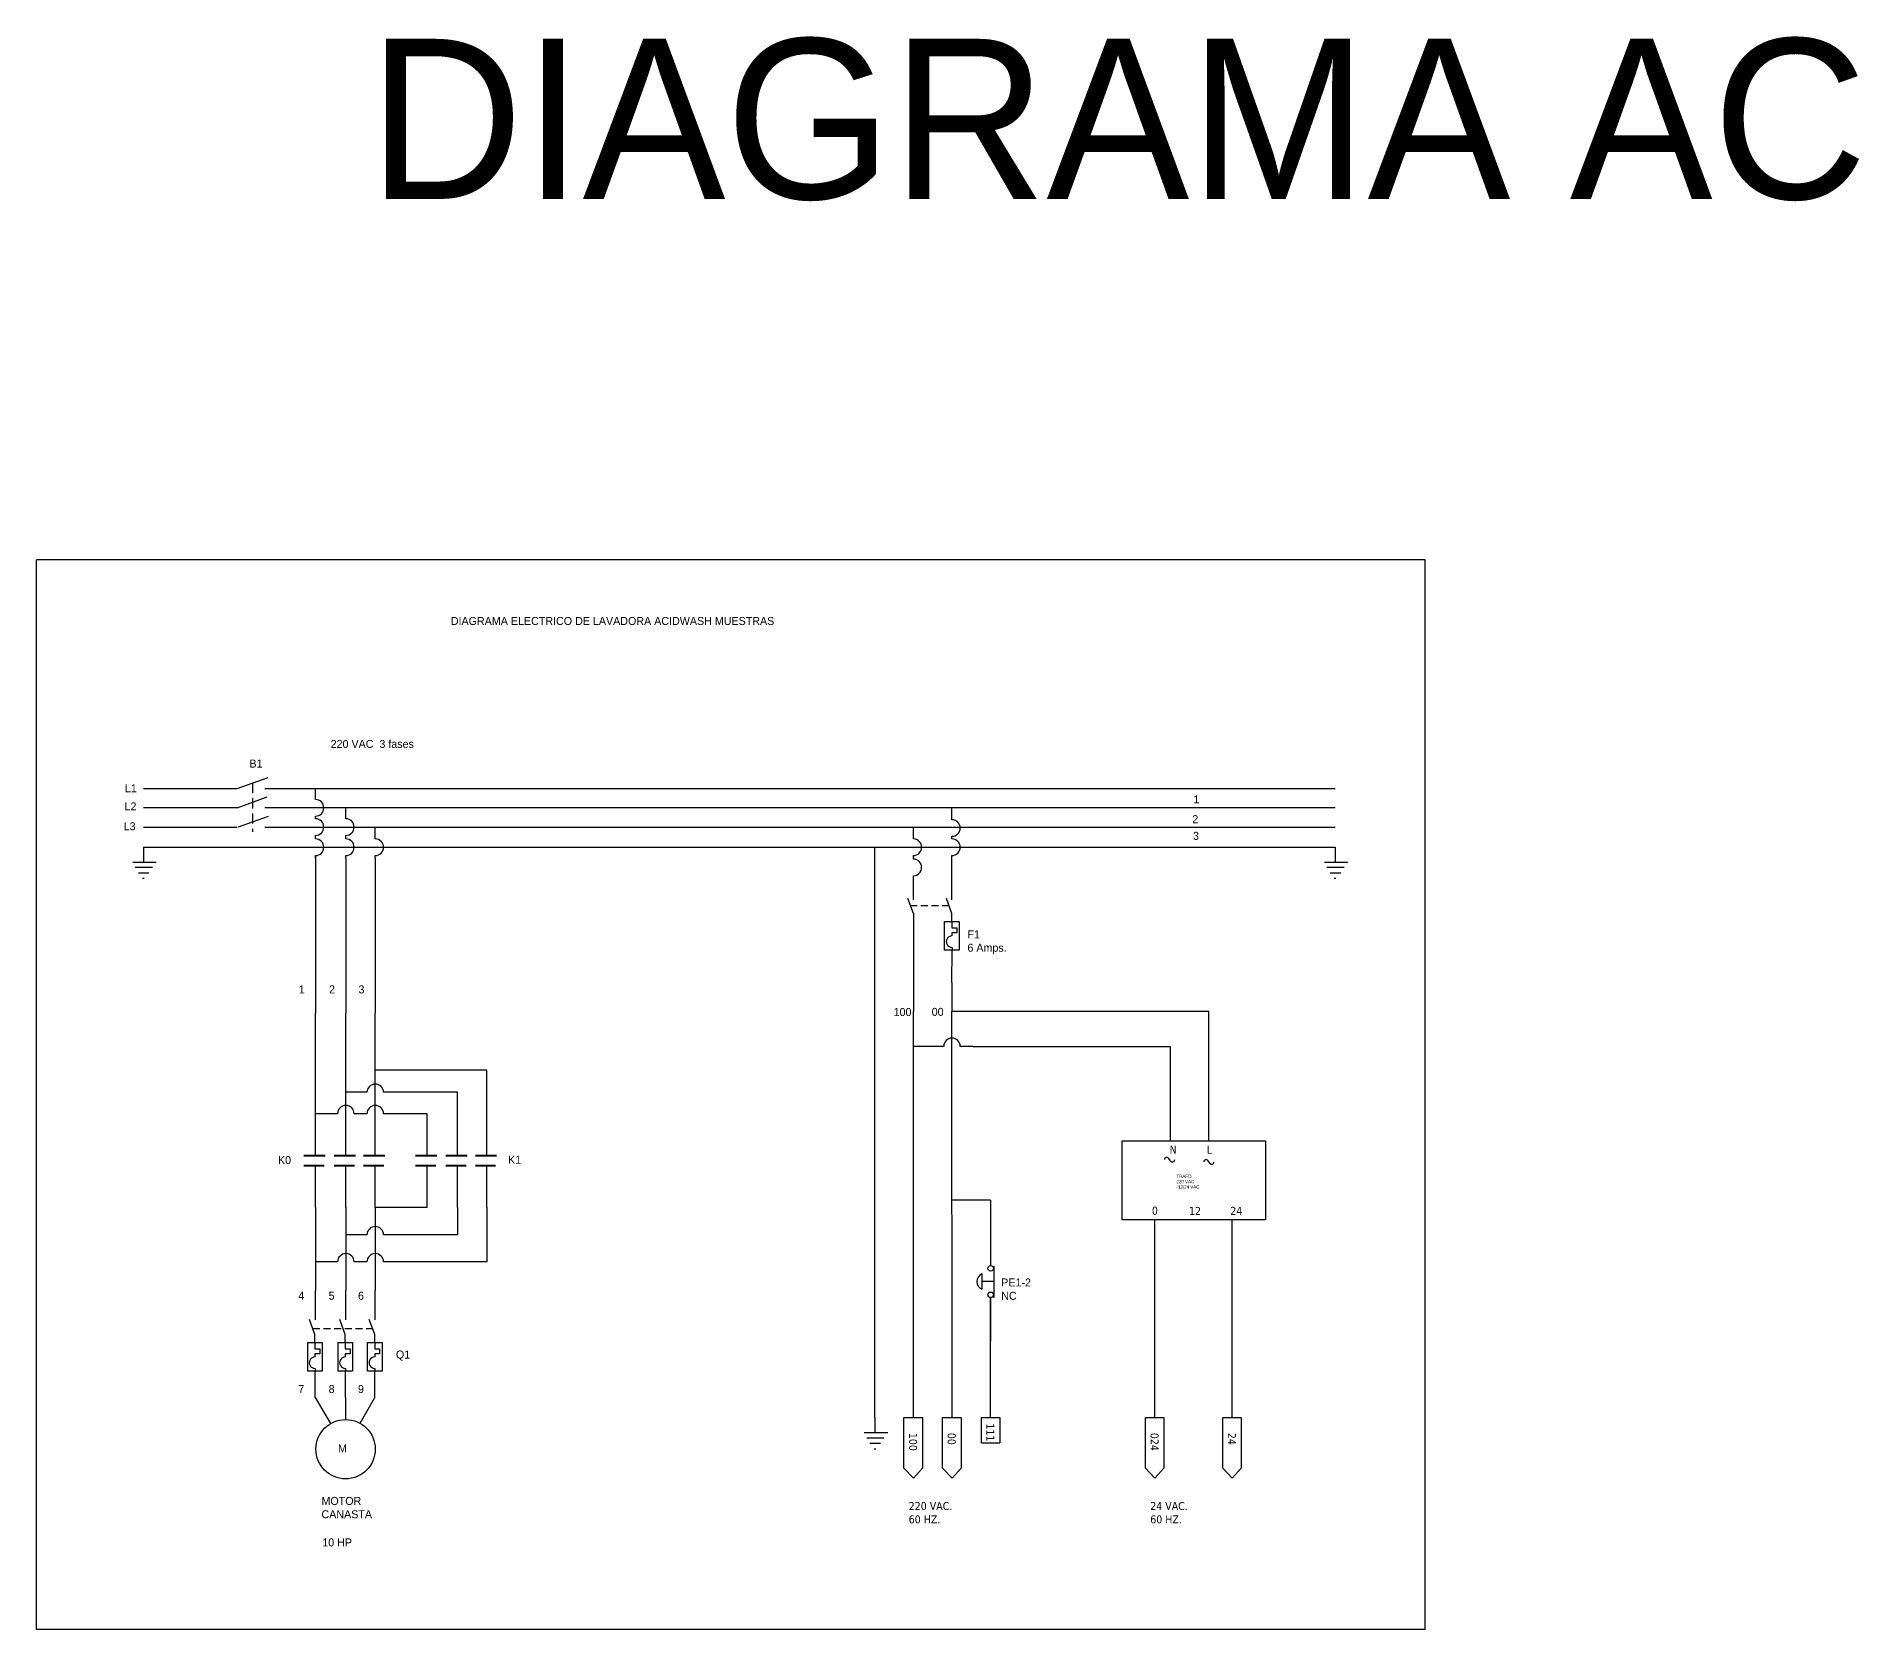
# Model space of a CAD drawing. Header units: millimetres. Extents: x 4928 to 6523, y 3574 to 5217.
# Drawn here: x 4928 to 5497, y 3574 to 4071 of the extents above; entities that cross this region are included whole.
import ezdxf

# ---------------------------------------------------------------- set-up
doc = ezdxf.new("R2010")
doc.units = ezdxf.units.MM
doc.linetypes.add('LÍNEAS_OCULTAS2', pattern=[4.7625, 3.175, -1.5875])
doc.layers.add('Capa1', color=7, linetype='LÍNEAS_OCULTAS2')
doc.layers.add('CONTACTOS', color=7, linetype='Continuous', lineweight=40)
doc.styles.add('Tahoma', font='tahoma.ttf')

msp = doc.modelspace()

# ---------------------------------------------------------------- linework, layer by layer
for p, q in [((4928.35, 3573.87), (4928.35, 3907.87)), ((5362.15, 3907.87), (4928.35, 3907.87)), ((5362.15, 3573.87), (5362.15, 3907.87)), ((4991.04, 3836.47), (5000.73, 3839.99)), ((4961.75, 3836.47), (4991.04, 3836.47)), ((4999.65, 3836.47), (5333.98, 3836.47)), ((5015.53, 3833.06), (5015.53, 3836.47)), ((4991.04, 3830.47), (4961.75, 3830.47)), ((4991.04, 3830.47), (5000.44, 3833.89)), ((5333.98, 3830.47), (4999.65, 3830.47)), ((5025.01, 3827.06), (5025.01, 3830.47)), ((5214.33, 3826.76), (5214.33, 3830.47)), ((4961.75, 3824.47), (4991.04, 3824.47)), ((4991.48, 3824.49), (5000.87, 3827.91)), ((4999.65, 3824.47), (5333.98, 3824.47)), ((5015.53, 3827.06), (5015.53, 3827.87)), ((5034.19, 3820.76), (5034.19, 3824.47)), ((5202.27, 3820.76), (5202.27, 3824.47)), ((4961.75, 3818.16), (4961.75, 3813.5)), ((4961.75, 3818.16), (5333.98, 3818.16)), ((5015.53, 3820.76), (5015.53, 3821.87)), ((5025.01, 3820.76), (5025.01, 3821.87)), ((5190.22, 3640.04), (5190.22, 3818.16)), ((5214.33, 3820.76), (5214.33, 3821.57)), ((5333.98, 3818.16), (5333.98, 3813.5)), ((4958.47, 3813.5), (4965.78, 3813.5)), ((4959.24, 3811.91), (4964.6, 3811.91)), ((5015.53, 3814.76), (5015.53, 3815.57)), ((5015.53, 3815.57), (5015.53, 3766.34)), ((5025.01, 3814.76), (5025.01, 3815.57)), ((5025.01, 3814.76), (5025.01, 3766.34)), ((5034.19, 3814.76), (5034.19, 3815.57)), ((5034.19, 3814.76), (5034.19, 3766.34)), ((5202.27, 3814.45), (5202.27, 3815.57)), ((5214.33, 3801.69), (5214.33, 3815.57)), ((5330.69, 3813.5), (5338.01, 3813.5)), ((5331.47, 3811.91), (5336.83, 3811.91)), ((4960.19, 3810.18), (4963.51, 3810.18)), ((4961.51, 3808.46), (4962.05, 3808.46)), ((5202.27, 3801.69), (5202.27, 3809.26)), ((5332.42, 3810.18), (5335.74, 3810.18)), ((5333.74, 3808.46), (5334.28, 3808.46)), ((5202.27, 3797.44), (5200.56, 3802.14)), ((5214.33, 3797.44), (5212.62, 3802.14)), ((5202.27, 3797.44), (5202.27, 3775.91)), ((5214.32, 3794.97), (5214.32, 3792.97)), ((5214.33, 3794.97), (5214.33, 3797.47)), ((5214.32, 3792.97), (5215.82, 3792.97)), ((5214.32, 3791.47), (5214.32, 3790.46)), ((5215.82, 3791.47), (5214.32, 3791.47)), ((5215.82, 3792.97), (5215.82, 3791.47)), ((5214.32, 3775.91), (5214.34, 3786.02)), ((5214.34, 3786.9), (5214.34, 3786.02)), ((5202.27, 3775.91), (5202.27, 3766.88)), ((5214.32, 3775.91), (5214.32, 3766.88)), ((5015.53, 3734.94), (5015.53, 3766.34)), ((5025.01, 3734.94), (5025.01, 3766.34)), ((5034.19, 3734.94), (5034.19, 3766.34)), ((5202.27, 3640.04), (5202.27, 3766.88)), ((5214.34, 3640.04), (5214.32, 3766.88)), ((5218.31, 3766.88), (5214.32, 3766.88)), ((5294.6, 3766.88), (5218.31, 3766.88)), ((5294.6, 3726.45), (5294.6, 3766.88)), ((5211.73, 3755.98), (5202.27, 3755.98)), ((5220.91, 3755.98), (5216.92, 3755.98)), ((5220.91, 3755.98), (5282.53, 3755.98)), ((5282.53, 3755.98), (5282.53, 3726.45)), ((5069.08, 3748.52), (5034.19, 3748.52)), ((5069.08, 3734.94), (5069.08, 3748.52)), ((5031.59, 3741.63), (5025.01, 3741.63)), ((5059.9, 3741.63), (5036.78, 3741.63)), ((5059.9, 3734.94), (5059.9, 3741.63)), ((5015.53, 3721.78), (5015.53, 3734.94)), ((5022.41, 3734.94), (5015.53, 3734.94)), ((5025.01, 3721.78), (5025.01, 3734.94)), ((5031.59, 3734.94), (5027.6, 3734.94)), ((5034.19, 3721.78), (5034.19, 3734.94)), ((5050.41, 3734.94), (5036.78, 3734.94)), ((5050.41, 3721.78), (5050.41, 3734.94)), ((5059.9, 3721.78), (5059.9, 3734.94)), ((5069.08, 3721.78), (5069.08, 3734.94)), ((5282.56, 3720.25), (5282.03, 3720.96)), ((5015.53, 3705.62), (5015.53, 3718.78)), ((5025.01, 3705.62), (5025.01, 3718.78)), ((5034.19, 3705.62), (5034.19, 3718.78)), ((5050.41, 3705.62), (5050.41, 3718.78)), ((5059.9, 3705.62), (5059.9, 3718.78)), ((5069.08, 3705.62), (5069.08, 3718.78)), ((5294.86, 3719.54), (5294.33, 3720.25)), ((5015.53, 3705.62), (5015.53, 3679.75)), ((5025.01, 3705.62), (5025.01, 3679.75)), ((5034.19, 3705.62), (5034.19, 3679.75)), ((5050.41, 3705.62), (5034.19, 3705.62)), ((5059.9, 3705.62), (5059.9, 3697.12)), ((5069.08, 3705.62), (5069.08, 3688.66)), ((5226.4, 3707.96), (5214.33, 3707.96)), ((5226.4, 3707.96), (5226.4, 3687.54)), ((5277.72, 3679.44), (5277.72, 3701.79)), ((5301.85, 3679.44), (5301.85, 3701.79)), ((5301.85, 3689.77), (5301.85, 3701.79)), ((5031.59, 3697.12), (5025.01, 3697.12)), ((5059.9, 3697.12), (5036.78, 3697.12)), ((5022.41, 3688.66), (5015.53, 3688.66)), ((5031.59, 3688.66), (5027.6, 3688.66)), ((5069.08, 3688.66), (5036.78, 3688.66)), ((5227.43, 3687.34), (5227.43, 3677.61)), ((5223.62, 3684.92), (5223.62, 3680.16)), ((5227.38, 3682.54), (5223.62, 3682.54)), ((5015.53, 3670.63), (5015.53, 3679.75)), ((5025.01, 3670.63), (5025.01, 3679.75)), ((5034.19, 3670.63), (5034.19, 3679.75)), ((5226.4, 3677.54), (5226.4, 3663.97)), ((5226.41, 3640.04), (5226.4, 3677.54)), ((5277.72, 3640.04), (5277.72, 3679.44)), ((5301.86, 3640.04), (5301.84, 3679.44)), ((5015.36, 3665.98), (5013.65, 3670.67)), ((5024.84, 3665.98), (5023.13, 3670.67)), ((5034.02, 3665.98), (5032.31, 3670.67)), ((5015.36, 3663.48), (5015.36, 3665.98)), ((5015.36, 3663.5), (5015.36, 3661.5)), ((5024.84, 3663.48), (5024.84, 3665.98)), ((5024.84, 3663.5), (5024.84, 3661.5)), ((5034.02, 3663.48), (5034.02, 3665.98)), ((5034.02, 3663.5), (5034.02, 3661.5)), ((5015.36, 3661.5), (5016.86, 3661.5)), ((5015.36, 3660), (5015.36, 3658.99)), ((5016.86, 3660), (5015.36, 3660)), ((5016.86, 3661.5), (5016.86, 3660)), ((5024.84, 3661.5), (5026.34, 3661.5)), ((5024.84, 3660), (5024.84, 3658.99)), ((5026.34, 3660), (5024.84, 3660)), ((5026.34, 3661.5), (5026.34, 3660)), ((5034.02, 3661.5), (5035.52, 3661.5)), ((5034.02, 3660), (5034.02, 3658.99)), ((5035.52, 3660), (5034.02, 3660)), ((5035.52, 3661.5), (5035.52, 3660)), ((5015.37, 3655.43), (5015.37, 3654.55)), ((5015.37, 3646.38), (5015.37, 3654.55)), ((5024.86, 3655.43), (5024.86, 3654.55)), ((5024.86, 3646.38), (5024.86, 3654.55)), ((5034.03, 3655.43), (5034.03, 3654.55)), ((5034.03, 3646.38), (5034.03, 3654.55)), ((5015.37, 3646.38), (5020.22, 3638.17)), ((5024.86, 3646.38), (5024.89, 3639.46)), ((5029.47, 3638.27), (5034.03, 3646.38)), ((5186.94, 3635.38), (5194.25, 3635.38)), ((5190.22, 3640.04), (5190.22, 3635.38)), ((5199.32, 3624.27), (5199.32, 3640.04)), ((5199.32, 3640.04), (5205.08, 3640.04)), ((5199.32, 3632.2), (5199.32, 3640.04)), ((5199.32, 3640.04), (5205.08, 3640.04)), ((5205.08, 3640.04), (5205.08, 3624.27)), ((5205.08, 3640.04), (5205.08, 3632.2)), ((5211.38, 3624.27), (5211.38, 3640.04)), ((5211.38, 3640.04), (5217.15, 3640.04)), ((5211.38, 3632.2), (5211.38, 3640.04)), ((5211.38, 3640.04), (5217.15, 3640.04)), ((5217.15, 3640.04), (5217.15, 3624.27)), ((5217.15, 3640.04), (5217.15, 3632.2)), ((5223.45, 3640.04), (5229.21, 3640.04)), ((5223.52, 3632.2), (5223.52, 3640.04)), ((5223.52, 3640.04), (5229.29, 3640.04)), ((5229.29, 3640.04), (5229.29, 3632.2)), ((5274.76, 3624.27), (5274.76, 3640.04)), ((5274.76, 3640.04), (5280.53, 3640.04)), ((5274.76, 3632.2), (5274.76, 3640.04)), ((5274.76, 3640.04), (5280.53, 3640.04)), ((5280.53, 3640.04), (5280.53, 3624.27)), ((5280.53, 3640.04), (5280.53, 3632.2)), ((5298.9, 3624.27), (5298.9, 3640.04)), ((5298.9, 3640.04), (5304.66, 3640.04)), ((5298.9, 3632.2), (5298.9, 3640.04)), ((5298.9, 3640.04), (5304.66, 3640.04)), ((5304.66, 3640.04), (5304.66, 3624.27)), ((5304.66, 3640.04), (5304.66, 3632.2)), ((5187.71, 3633.79), (5193.07, 3633.79)), ((5188.67, 3632.06), (5191.98, 3632.06)), ((5189.98, 3630.34), (5190.53, 3630.34)), ((5223.52, 3632.2), (5229.29, 3632.2)), ((5202.27, 3621.15), (5199.32, 3624.27)), ((5205.08, 3624.27), (5202.27, 3621.15)), ((5214.34, 3621.15), (5211.38, 3624.27)), ((5217.15, 3624.27), (5214.34, 3621.15)), ((5277.72, 3621.15), (5274.76, 3624.27)), ((5280.53, 3624.27), (5277.72, 3621.15)), ((5301.86, 3621.15), (5298.9, 3624.27)), ((5304.66, 3624.27), (5301.86, 3621.15)), ((5362.15, 3573.87), (4928.35, 3573.87))]:
    msp.add_line(p, q)
for points in [[(5212.04, 3794.97), (5216.6, 3794.97), (5216.6, 3786.02), (5212.04, 3786.02)], [(5267.44, 3726.45), (5312.29, 3726.45), (5312.29, 3701.79), (5267.44, 3701.79)], [(5013.08, 3663.5), (5017.64, 3663.5), (5017.64, 3654.55), (5013.08, 3654.55)], [(5022.56, 3663.5), (5027.12, 3663.5), (5027.12, 3654.55), (5022.56, 3654.55)], [(5031.74, 3663.5), (5036.3, 3663.5), (5036.3, 3654.55), (5031.74, 3654.55)]]:
    msp.add_lwpolyline(points, close=True)
for centre, radius in [((5226.4, 3686.68), 0.86), ((5226.4, 3678.4), 0.86), ((5024.93, 3630.2), 9.26)]:
    msp.add_circle(centre, radius)
for centre, radius, start, end in [((5015.53, 3830.47), 2.59, 270, 90), ((5015.53, 3824.47), 2.59, 270, 90), ((5025.01, 3824.47), 2.59, 270, 90), ((5214.33, 3824.16), 2.59, 270, 90), ((5015.53, 3818.16), 2.59, 270, 90), ((5025.01, 3818.16), 2.59, 270, 90), ((5034.19, 3818.16), 2.59, 270, 90), ((5202.27, 3818.16), 2.59, 270, 90), ((5214.33, 3818.16), 2.59, 270, 90), ((5202.27, 3811.86), 2.59, 270, 90), ((5214.33, 3788.68), 1.78, 89.8378, 270.1503), ((5214.33, 3755.98), 2.59, 0, 180), ((5034.19, 3741.63), 2.59, 0, 180), ((5025.01, 3734.94), 2.59, 0, 180), ((5034.19, 3734.94), 2.59, 0, 180), ((5281.41, 3720.61), 0.715, 29.6015, 180), ((5283.18, 3720.61), 0.715, 209.9326, 0), ((5293.71, 3719.9), 0.715, 29.6015, 180), ((5295.48, 3719.9), 0.715, 209.9326, 0), ((5034.19, 3697.12), 2.59, 0, 180), ((5025.01, 3688.66), 2.59, 0, 180), ((5034.19, 3688.66), 2.59, 0, 180), ((5224.75, 3682.54), 2.64, 115.4892, 244.5108), ((5015.37, 3657.21), 1.78, 89.8378, 270.1503), ((5024.85, 3657.21), 1.78, 89.8378, 270.1503), ((5034.03, 3657.21), 1.78, 89.8378, 270.1503)]:
    msp.add_arc(centre, radius, start, end)
at = {"layer": 'Capa1'}
msp.add_line((4995.89, 3838.23), (4995.89, 3823.01), dxfattribs=at)
at = {"layer": 'Capa1', "ltscale": 0.7}
for p, q in [((5213.44, 3799.87), (5201.39, 3799.87)), ((5014.65, 3667.93), (5033.26, 3667.93))]:
    msp.add_line(p, q, dxfattribs=at)
at = {"layer": 'CONTACTOS'}
for p, q in [((5018.5, 3721.78), (5011.9, 3721.78)), ((5027.98, 3721.78), (5021.38, 3721.78)), ((5037.16, 3721.78), (5030.56, 3721.78)), ((5053.38, 3721.78), (5046.78, 3721.78)), ((5062.87, 3721.78), (5056.27, 3721.78)), ((5072.05, 3721.78), (5065.45, 3721.78)), ((5011.9, 3718.78), (5018.19, 3718.78)), ((5021.38, 3718.78), (5027.67, 3718.78)), ((5030.56, 3718.78), (5036.85, 3718.78)), ((5046.78, 3718.78), (5053.07, 3718.78)), ((5056.27, 3718.78), (5062.56, 3718.78)), ((5065.45, 3718.78), (5071.74, 3718.78))]:
    msp.add_line(p, q, dxfattribs=at)

# ---------------------------------------------------------------- texts
at = {"insert": (5032.11, 4070.61), "char_height": 50, "attachment_point": 1}
msp.add_mtext_dynamic_manual_height_columns('DIAGRAMA ACIDWASH PRODUCCION', width=2366.9793, gutter_width=15, heights=[0], dxfattribs=at)
at = {"attachment_point": 1}
for s, insert, char_height, width in [('DIAGRAMA ELECTRICO DE LAVADORA ACIDWASH MUESTRAS', (5057.78, 3890.07), 2.5, 132.7929), ('220 VAC  3 fases ', (5020.25, 3851.67), 2.5, 132.7929), ('B1', (4994.88, 3845.53), 2.5, 7.3265), ('L1', (4955.99, 3837.82), 2.5, 11.5111), ('1', (5289.76, 3834.38), 2.5, 2.9826), ('L2', (4955.88, 3832.19), 2.5, 8.2496), ('L3', (4955.6, 3825.97), 2.5, 6.9066), ('2', (5289.4, 3828.18), 2.5, 3.6984), ('3', (5289.62, 3822.97), 2.5, 2.9826), ('F1\\P6 Amps.', (5219.16, 3792.2), 2.5, 24.4371), ('1', (5010.29, 3775.02), 2.5, 2.9905), ('2', (5019.77, 3775.02), 2.5, 2.9905), ('3', (5028.95, 3775.02), 2.5, 2.9905), ('100', (5196.11, 3767.95), 2.5, 2.9905), ('00', (5207.99, 3768.01), 2.5, 2.9905), ('K0', (5003.8, 3721.73), 2.5, 2.9905), ('K1', (5075.66, 3721.82), 2.5, 2.9905), ('TRAFO \\P220 VAC\\P-12/24 VAC', (5284.47, 3715.92), 1, 14.7466), ('PE1-2\\PNC', (5229.71, 3683.5), 2.5, 10.9732), ('4', (5010.14, 3679.36), 2.5, 2.9905), ('5', (5019.62, 3679.36), 2.5, 2.9905), ('6', (5028.8, 3679.36), 2.5, 2.9905), ('Q1', (5040.64, 3661), 2.5, 2.9905), ('7', (5010.14, 3650.23), 2.5, 2.9905), ('8', (5019.62, 3650.23), 2.5, 2.9905), ('9', (5028.8, 3650.23), 2.5, 2.9905), (' M', (5021.61, 3631.69), 2.5, 8.5205), ('MOTOR\\PCANASTA', (5017.39, 3615.29), 2.5, 20.3558), ('10 HP', (5017.64, 3602.34), 2.5, 20.3558)]:
    msp.add_mtext(s, dxfattribs=dict(at, insert=insert, char_height=char_height, width=width))
at = {"char_height": 2.5, "attachment_point": 1, "style": 'Tahoma'}
for s, insert, width in [('N', (5282.3, 3725.02), 2.9149), ('L', (5293.9, 3724.94), 3.0657), ('0', (5276.77, 3705.92), 2.9149), ('12', (5288.38, 3705.84), 3.0657), ('24', (5301.27, 3705.87), 2.9149), ('220 VAC.\\P60 HZ.', (5200.82, 3613.7), 54.937), ('24 VAC.\\P60 HZ.', (5276.26, 3613.7), 54.937)]:
    msp.add_mtext(s, dxfattribs=dict(at, insert=insert, width=width))
at = {"char_height": 2.5, "width": 15.2778, "attachment_point": 1, "rotation": 270, "style": 'Tahoma'}
for s, insert in [('100', (5203.43, 3635.3)), ('00', (5215.49, 3635.3)), ('111', (5227.56, 3638.25)), ('024', (5278.87, 3635.3)), ('24', (5303.01, 3635.3))]:
    msp.add_mtext(s, dxfattribs=dict(at, insert=insert))

doc.saveas('drawing.dxf')
